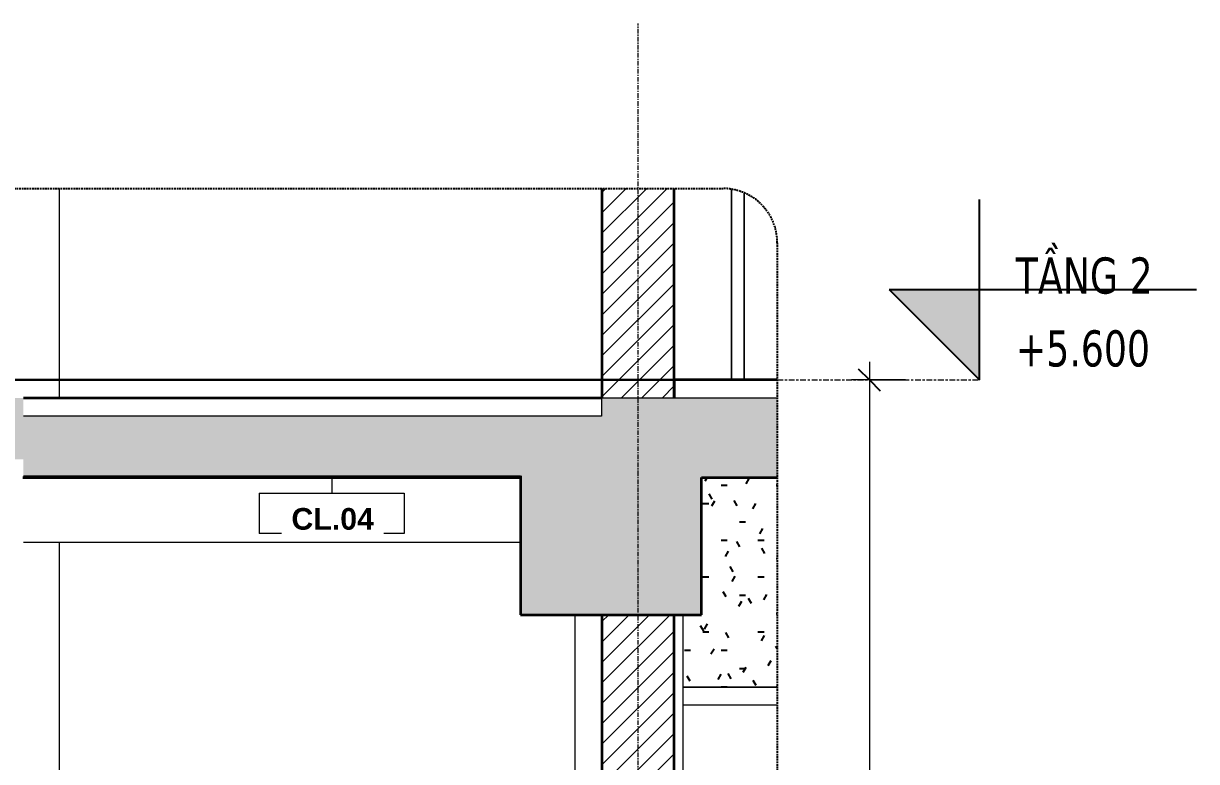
# Model space of a CAD drawing. Header units: millimetres. Extents: x 42054 to 236235, y 253 to 78637.
# Drawn here: x 117132 to 120377, y 4544 to 6587 of the extents above; entities that cross this region are included whole.
import ezdxf

# ---------------------------------------------------------------- set-up
doc = ezdxf.new("R2010")
doc.units = ezdxf.units.MM
for name, pattern in [('Centre', [31.75, 6.35, -4.7625, 15.875, -4.7625]), ('Grid Line', [22.225, 12.7, -3.175, 3.175, -3.175]), ('Hidden', [7.14375, 4.7625, -2.38125]), ('IMPORT-CENTER _2_', [40.64, 25.4, -5.08, 5.08, -5.08])]:
    doc.linetypes.add(name, pattern=pattern)
for name, color, linetype, lineweight in [('0-5', 130, 'Continuous', 5), ('A-ANNO-DIMS', 211, 'Continuous', 9), ('A-ANNO-DIMS-50', 211, 'Continuous', 9), ('A-CLNG', 13, 'Continuous', 18), ('A-CLNG-2', 7, 'Continuous', 18), ('A-CLNG-IDEN', 151, 'Continuous', 9), ('A-CLNG-PATT-2', 31, 'Continuous', 25), ('A-DETL-GENF', 92, 'Continuous', 18), ('A-DETL-GENF-4', 92, 'Hidden', 25), ('A-DETL-GENF-5', 9, 'Continuous', 18), ('A-DETL-MEDM', 33, 'Continuous', 35), ('A-DETL-THIN', 151, 'Continuous', 18), ('A-DOOR', 31, 'Continuous', 18), ('A-DOOR-FRAM-1', 31, 'Continuous', 18), ('A-FLOR-FNSH-1', 250, 'Continuous', 35), ('A-FLOR-LEVL', 51, 'Continuous', 9), ('A-FLOR-LEVL-1', 51, 'Continuous', 25), ('A-FLOR-LEVL-2', 51, 'Centre', 9), ('A-FLOR-PATT-1', 253, 'Continuous', 18), ('A-WALL', 113, 'Continuous', 18), ('A-WALL-2', 250, 'Continuous', 35), ('A-WALL-PATT-2', 111, 'Continuous', 18), ('G-IMPT', 8, 'Continuous', 18), ('G-IMPT-5', 8, 'IMPORT-CENTER _2_', 18), ('M-EQPM', 50, 'Continuous', 18), ('M-EQPM-3', 50, 'Continuous', 25), ('S-BEAM-1', 7, 'Continuous', 18), ('S-COLS-8', 7, 'Continuous', 18), ('S-GRID-1', 1, 'Grid Line', 9)]:
    doc.layers.add(name, color=color, linetype=linetype, lineweight=lineweight)
doc.styles.add('Arial_B_3', font='arialbd.ttf', dxfattribs={"height": 60})
doc.styles.add('Tahoma_B_1', font='tahomabd.ttf', dxfattribs={"width": 0.85, "height": 100})
doc.styles.add('UTM Avo', font='', dxfattribs={"width": 0.9, "height": 125})
doc.styles.get('UTM Avo').set_extended_font_data('UTM Avo')
doc.dimstyles.new('1_Dim_chi_tiet_2_5', dxfattribs={"dimscale": 304.8, "dimtxt": 124.912619, "dimasz": 0.19685, "dimexe": 0.164042, "dimexo": 0.0625, "dimgap": 0.016404, "dimtad": 1, "dimdec": 0, "dimrnd": 5, "dimzin": 0, "dimdsep": 46, "dimtxsty": 'UTM Avo', "dimblk1": 'OBLIQUE', "dimblk2": 'OBLIQUE', "dimsah": 1, "dimcen": 0.09, "dimdle": 0.164042, "dimazin": 0, "dimtfac": 1, "dimtdec": 4, "dimtix": 1, "dimtmove": 0, "dimatfit": 3, "dimfxl": 0.328084, "dimfxlon": 1, "dimtvp": 1, "dimtolj": 1, "dimtzin": 0, "dimarcsym": 2})
pattern_1 = [(50, (68008.2, 15773.77), (364.368, -31.878), [38.1, -419.1]), (355, (68008.2, 15773.77), (-70.486, 382.113), [30.48, -335.28]), (100.451, (68038.56, 15771.12), (293.885, 350.233), [32.38, -356.18]), (46.184, (68008.2, 15875.38), (542.158, -84.086), [57.15, -628.65]), (96.636, (68053.4, 15868.37), (474.805, 494.855), [48.57, -534.27]), (351.184, (68008.2, 15875.4), (474.81, 494.85), [45.72, -502.92]), (21, (68059, 15849.98), (303.2285, -204.5305), [38.1, -419.1]), (326, (68059, 15849.98), (123.604, 368.376), [30.48, -335.28]), (71.451, (68084.27, 15832.93), (426.834, 163.843), [32.38, -356.18]), (37.5, (68008.2, 15773.77), (6.1766, 169.1102), [3.353, -327.863, 3.353, -337.007, -336.55]), (37.5, (68008.2, 15773.77), (6.1766, 169.1102), [-671.576, 3.353, -333.197]), (7.5, (68008.2, 15773.77), (133.639, 200.3615), [3.353, -190.703, 3.353, -320.243, -128.27]), (7.5, (68008.2, 15773.77), (133.639, 200.3615), [-517.652, 3.353, -124.917]), (327.5, (67894.91, 15773.77), (271.1818, -11.4584), [3.353, -123.647, 3.353, -392.887, -525.78]), (327.5, (67894.91, 15773.77), (271.1818, -11.4584), [-523.24, 3.353, -522.427]), (317.5, (67844.12, 15773.77), (296.2585, 50.853), [3.353, -161.747, 3.353, -259.791, -373.38]), (317.5, (67844.12, 15773.77), (296.2585, 50.853), [-428.244, 3.353, -370.027]), (45, (68008.2, 15773.77), (-125.7236, 125.7236), []), (45, (68008.2, 15964.27), (-125.7236, 125.7236), [])]
pattern_2 = [(45, (116903.69, 15773.775), (-28.28427, 28.28427), [])]

# ---------------------------------------------------------------- blocks, each defined once
blk = doc.blocks.new('NCV_TKTC_KET CAU_rvt-6-TKCS_CĂN HỘ LOẠI 1A - MẶT CẮT 5')
at = {"layer": 'A-FLOR-PATT-1'}
h = blk.add_hatch(dxfattribs=at)
h.set_pattern_fill('FP_21', color=256, style=0, pattern_type=2)
h.set_pattern_definition(pattern_1)
h.paths.add_polyline_path([(68265.8, 5330), (69611.9, 5330), (69611.9, 5335), (68236.9, 5335), (68236.9, 5380), (68235.3, 5380), (68235.3, 5330), (68236.9, 5330)])
h = blk.add_hatch(dxfattribs=at)
h.set_pattern_fill('FP_21', color=256, style=0, pattern_type=2)
h.set_pattern_definition(pattern_1)
h.paths.add_polyline_path([(68265.8, 5330), (69611.9, 5330), (69611.9, 5335), (68236.9, 5335), (68236.9, 5380), (68235.3, 5380), (68235.3, 5330), (68236.9, 5330)])
at = {"layer": 'A-FLOR-FNSH-1'}
blk.add_line((68235.3, 5330), (69611.9, 5330), dxfattribs=at)
at = {"layer": 'S-BEAM-1'}
blk.add_line((69611.9, 5150), (68236.9, 5150), dxfattribs=at)
at = {"layer": 'S-COLS-8'}
for p, q in [((69761.9, 4950), (69761.9, 2150)), ((70061.9, 2200), (70061.9, 4950))]:
    blk.add_line(p, q, dxfattribs=at)
blk = doc.blocks.new('NCV_TKTC_TANG 2_rvt-5-TKCS_CĂN HỘ LOẠI 1A - MẶT CẮT 5')
at = {"layer": 'A-FLOR-FNSH-1'}
for p, q in [((70321.9, 5600), (70036.9, 5600)), ((70036.9, 5600), (70036.9, 5550)), ((69835.3, 5550), (68236.9, 5550))]:
    blk.add_line(p, q, dxfattribs=at)
at = {"layer": 'S-COLS-8'}
blk.add_line((68336.9, 5550), (68336.9, 6130), dxfattribs=at)
blk = doc.blocks.new('CL_01-VÁCH DỰNG THẠCH CAO CĂN HỘ LOẠI 1-5A6 - CL_01-VÁCH DỰNG THẠCH CAO CĂN HỘ LOẠI 1A-5-911549-TKCS_CĂN HỘ LOẠI 1A - MẶT CẮT 5')
at = {"layer": 'A-CLNG-PATT-2'}
h = blk.add_hatch(dxfattribs=at)
h.set_pattern_fill('FP_24', color=256, style=0, pattern_type=2)
h.set_pattern_definition([(0, (68008.2, 15773.775), (203.2, 50.8), [16.764, -135.636, 16.764, -135.636, -812.8]), (0, (68008.2, 15773.775), (203.2, 50.8), [-304.8, 16.764, -288.036, 16.764, -135.636, -355.6]), (0, (68008.2, 15773.775), (203.2, 50.8), [-762, 16.764, -84.836, 16.764, -237.236]), (120, (68084.4, 15799.175), (-145.5941, 150.57636), [16.764, -135.636, 16.764, -135.636, -812.8]), (120, (68084.4, 15799.175), (-145.5941, 150.57636), [-304.8, 16.764, -288.036, 16.764, -135.636, -355.6]), (120, (68084.4, 15799.175), (-145.5941, 150.57636), [-762, 16.764, -84.836, 16.764, -237.236]), (240, (68109.8, 15900.775), (-57.6059, -201.37636), [16.764, -135.636, 16.764, -948.436]), (240, (68109.8, 15900.775), (-57.6059, -201.37636), [-169.164, -135.636, 16.764, -288.036, -508]), (240, (68109.8, 15900.775), (-57.6059, -201.37636), [-609.6, 16.764, -135.636, 16.764, -338.836]), (240, (68109.8, 15900.775), (-57.6059, -201.37636), [-778.764, -84.836, 16.764, -237.236])])
h.paths.add_polyline_path([(70269.9, 4750), (70321.9, 4750), (70321.9, 5330), (70111.9, 5330), (70111.9, 4950), (70061.9, 4950), (70061.9, 4750), (70111.9, 4750)])
at = {"layer": 'A-CLNG-2'}
blk.add_line((70321.9, 4750), (70061.9, 4750), dxfattribs=at)
blk = doc.blocks.new('NCV_TKTC_TANG 1_rvt-5-TKCS_CĂN HỘ LOẠI 1A - MẶT CẮT 5')
at = {"layer": 'A-CLNG-2'}
for p, q in [((70061.9, 4750), (70321.9, 4750)), ((70321.9, 4700), (70061.9, 4700))]:
    blk.add_line(p, q, dxfattribs=at)
at = {"layer": 'S-COLS-8'}
blk.add_line((68336.9, 2150), (68336.9, 5150), dxfattribs=at)
at = {"layer": 'A-CLNG'}
blk.add_blockref('CL_01-VÁCH DỰNG THẠCH CAO CĂN HỘ LOẠI 1-5A6 - CL_01-VÁCH DỰNG THẠCH CAO CĂN HỘ LOẠI 1A-5-911549-TKCS_CĂN HỘ LOẠI 1A - MẶT CẮT 5', (0, 0), dxfattribs=at)
blk = doc.blocks.new('TKTC_XREF_251221_MB TANG 2-7 - TKTC_XREF_260130_MB TANG 2-5_dwg_$cc-4746808-TKCS_CĂN HỘ LOẠI 1A - MẶT CẮT 5')
at = {"layer": 'G-IMPT-5'}
for p, q in [((70174.6, 5600), (70021.6, 5600)), ((70098.1, 5600), (70098.1, 5600))]:
    blk.add_line(p, q, dxfattribs=at)
at = {"layer": 'M-EQPM'}
for p, q in [((70041.3, 5600), (70041.3, 5600)), ((70098.1, 5600), (70085.6, 5600)), ((70085.6, 5600), (70098.1, 5600)), ((70098.1, 5600), (70152.2, 5600)), ((70152.2, 5600), (70098.1, 5600)), ((70098.1, 5600), (70110.7, 5600)), ((70110.7, 5600), (70098.1, 5600))]:
    blk.add_line(p, q, dxfattribs=at)
blk = doc.blocks.new('TKTC_XREF_251221_MB TANG 2-7 - TKTC_XREF_260130_MB TANG 2-5_dwg_CUM U_DN100-4746796-TKCS_CĂN HỘ LOẠI 1A - MẶT CẮT 5')
at = {"layer": 'G-IMPT'}
for p, q in [((70019.2, 5600), (70020.2, 5600)), ((70020.2, 5600), (70019.2, 5600)), ((70019.2, 5600), (70020.2, 5600)), ((70020.2, 5600), (70019.2, 5600)), ((70025.6, 5600), (70020.2, 5600)), ((70020.2, 5600), (70025.6, 5600)), ((70025.6, 5600), (70020.2, 5600)), ((70020.2, 5600), (70025.6, 5600)), ((70026.6, 5600), (70026.6, 5600)), ((70026.6, 5600), (70026.6, 5600)), ((70026.6, 5600), (70031.4, 5600)), ((70031.4, 5600), (70026.6, 5600)), ((70031.4, 5600), (70026.6, 5600)), ((70031.4, 5600), (70026.6, 5600)), ((70026.6, 5600), (70031.4, 5600)), ((70031.4, 5600), (70026.6, 5600)), ((70031.4, 5600), (70026.6, 5600)), ((70031.4, 5600), (70026.6, 5600)), ((70031.4, 5600), (70033.3, 5600)), ((70033.3, 5600), (70031.4, 5600)), ((70031.4, 5600), (70033.3, 5600)), ((70033.3, 5600), (70031.4, 5600)), ((70033.3, 5600), (70098.1, 5600)), ((70033.3, 5600), (70098.1, 5600)), ((70033.3, 5600), (70098.1, 5600)), ((70033.3, 5600), (70098.1, 5600)), ((70098.1, 5600), (70157.4, 5600)), ((70157.4, 5600), (70098.1, 5600)), ((70098.1, 5600), (70098.1, 5600)), ((70098.1, 5600), (70165.2, 5600)), ((70165.2, 5600), (70098.1, 5600))]:
    blk.add_line(p, q, dxfattribs=at)
blk = doc.blocks.new('TKTC_XREF_251221_MB TANG 2-7 - TKTC_XREF_260130_MB TANG 2-5_dwg_THU NUOC - THU NUOC-444531-TKCS_MB TẦNG 1-4746810-TKCS_CĂN HỘ LOẠI 1A - MẶT CẮT 5')
at = {"layer": 'G-IMPT'}
for p, q in [((68736.8, 5600), (68886.8, 5600)), ((68886.8, 5600), (68736.8, 5600)), ((68761.8, 5600), (68861.8, 5600)), ((68861.8, 5600), (68761.8, 5600)), ((68777.7, 5600), (68771.7, 5600)), ((68771.7, 5600), (68777.7, 5600)), ((68784.1, 5600), (68790.1, 5600)), ((68790.1, 5600), (68784.1, 5600)), ((68796.5, 5600), (68802.5, 5600)), ((68802.5, 5600), (68796.5, 5600)), ((68815, 5600), (68809, 5600)), ((68809, 5600), (68815, 5600)), ((68815, 5600), (68809, 5600)), ((68809, 5600), (68815, 5600)), ((68811.8, 5600), (68811.8, 5600)), ((68811.8, 5600), (68811.8, 5600)), ((68811.8, 5600), (68811.8, 5600)), ((68811.8, 5600), (68811.8, 5600)), ((68827, 5600), (68821, 5600)), ((68821, 5600), (68827, 5600)), ((68839.4, 5600), (68833.4, 5600)), ((68833.4, 5600), (68839.4, 5600)), ((68845.8, 5600), (68851.8, 5600)), ((68851.8, 5600), (68845.8, 5600))]:
    blk.add_line(p, q, dxfattribs=at)
blk = doc.blocks.new('TKTC_XREF_251221_MB TANG 2-7 - TKTC_XREF_260130_MB TANG 2-5_dwg_$cc-4746798-TKCS_CĂN HỘ LOẠI 1A - MẶT CẮT 5')
at = {"layer": 'G-IMPT-5'}
for p, q in [((61483.5, 5600), (61604.6, 5600)), ((61544.5, 5600), (61543.7, 5600))]:
    blk.add_line(p, q, dxfattribs=at)
at = {"layer": 'M-EQPM'}
for p, q in [((61544.4, 5600), (61543.8, 5600)), ((61543.8, 5600), (61544.1, 5600)), ((61544.1, 5600), (61544.4, 5600)), ((61589.1, 5600), (61589.1, 5600))]:
    blk.add_line(p, q, dxfattribs=at)
blk = doc.blocks.new('TKTC_XREF_251221_MB TANG 2-7 - TKTC_XREF_260130_MB TANG 2-5_dwg_CUM U_DN100-V90-TKCS_CĂN HỘ LOẠI 1A - MẶT CẮT 5')
at = {"layer": 'G-IMPT'}
for p, q in [((61545.6, 5600), (61492.5, 5600)), ((61492.5, 5600), (61545.6, 5600)), ((61545.6, 5600), (61498.7, 5600)), ((61498.7, 5600), (61545.6, 5600)), ((61545.6, 5600), (61545.6, 5600)), ((61596.9, 5600), (61545.6, 5600)), ((61596.9, 5600), (61545.6, 5600)), ((61596.9, 5600), (61545.6, 5600)), ((61596.9, 5600), (61545.6, 5600)), ((61598.5, 5600), (61596.9, 5600)), ((61596.9, 5600), (61598.5, 5600)), ((61598.5, 5600), (61596.9, 5600)), ((61596.9, 5600), (61598.5, 5600)), ((61602.2, 5600), (61598.5, 5600)), ((61598.5, 5600), (61602.2, 5600)), ((61598.5, 5600), (61602.2, 5600)), ((61598.5, 5600), (61602.2, 5600)), ((61602.2, 5600), (61598.5, 5600)), ((61598.5, 5600), (61602.2, 5600)), ((61598.5, 5600), (61602.2, 5600)), ((61598.5, 5600), (61602.2, 5600)), ((61602.2, 5600), (61602.2, 5600)), ((61602.2, 5600), (61602.2, 5600)), ((61603, 5600), (61607.3, 5600)), ((61607.3, 5600), (61603, 5600)), ((61603, 5600), (61607.3, 5600)), ((61607.3, 5600), (61603, 5600)), ((61608.1, 5600), (61607.3, 5600)), ((61607.3, 5600), (61608.1, 5600)), ((61608.1, 5600), (61607.3, 5600)), ((61607.3, 5600), (61608.1, 5600))]:
    blk.add_line(p, q, dxfattribs=at)
blk = doc.blocks.new('TKTC_XREF_251221_MB TANG 2-7 - TKTC_XREF_260130_MB TANG 2-5_dwg_$cc-4746805-TKCS_CĂN HỘ LOẠI 1A - MẶT CẮT 5')
at = {"layer": 'G-IMPT-5'}
for p, q in [((62026.8, 5600), (61873.8, 5600)), ((61950.3, 5600), (61950.3, 5600))]:
    blk.add_line(p, q, dxfattribs=at)
at = {"layer": 'M-EQPM'}
for p, q in [((61893.5, 5600), (61893.5, 5600)), ((61950.3, 5600), (61937.8, 5600)), ((61937.8, 5600), (61950.3, 5600)), ((61950.3, 5600), (62004.4, 5600)), ((62004.4, 5600), (61950.3, 5600)), ((61950.3, 5600), (61962.9, 5600)), ((61962.9, 5600), (61950.3, 5600))]:
    blk.add_line(p, q, dxfattribs=at)
blk = doc.blocks.new('TKTC_XREF_251221_MB TANG 2-7 - TKTC_XREF_260130_MB TANG 2-5_dwg_CUM U_DN100-V91-TKCS_CĂN HỘ LOẠI 1A - MẶT CẮT 5')
at = {"layer": 'G-IMPT'}
for p, q in [((61871.5, 5600), (61872.4, 5600)), ((61872.4, 5600), (61871.5, 5600)), ((61871.5, 5600), (61872.4, 5600)), ((61872.4, 5600), (61871.5, 5600)), ((61877.8, 5600), (61872.4, 5600)), ((61872.4, 5600), (61877.8, 5600)), ((61877.8, 5600), (61872.4, 5600)), ((61872.4, 5600), (61877.8, 5600)), ((61878.8, 5600), (61878.8, 5600)), ((61878.8, 5600), (61878.8, 5600)), ((61878.8, 5600), (61883.6, 5600)), ((61883.6, 5600), (61878.8, 5600)), ((61883.6, 5600), (61878.8, 5600)), ((61883.6, 5600), (61878.8, 5600)), ((61878.8, 5600), (61883.6, 5600)), ((61883.6, 5600), (61878.8, 5600)), ((61883.6, 5600), (61878.8, 5600)), ((61883.6, 5600), (61878.8, 5600)), ((61883.6, 5600), (61885.5, 5600)), ((61885.5, 5600), (61883.6, 5600)), ((61883.6, 5600), (61885.5, 5600)), ((61885.5, 5600), (61883.6, 5600)), ((61885.5, 5600), (61950.3, 5600)), ((61885.5, 5600), (61950.3, 5600)), ((61885.5, 5600), (61950.3, 5600)), ((61885.5, 5600), (61950.3, 5600)), ((61950.3, 5600), (62009.7, 5600)), ((62009.7, 5600), (61950.3, 5600)), ((61950.3, 5600), (61950.3, 5600)), ((61950.3, 5600), (62017.4, 5600)), ((62017.4, 5600), (61950.3, 5600))]:
    blk.add_line(p, q, dxfattribs=at)
blk = doc.blocks.new('TKTC_XREF_251221_MB TANG 2-7 - TKTC_XREF_260130_MB TANG 2-5_dwg_$cc-V92-TKCS_CĂN HỘ LOẠI 1A - MẶT CẮT 5')
at = {"layer": 'G-IMPT-5'}
for p, q in [((64679.9, 5600), (64832.9, 5600)), ((64756.4, 5600), (64756.4, 5600))]:
    blk.add_line(p, q, dxfattribs=at)
at = {"layer": 'M-EQPM'}
for p, q in [((64756.4, 5600), (64699.5, 5600)), ((64699.5, 5600), (64813.2, 5600)), ((64810.4, 5600), (64702.3, 5600)), ((64702.3, 5600), (64756.4, 5600)), ((64756.4, 5600), (64810.4, 5600)), ((64813.2, 5600), (64756.4, 5600))]:
    blk.add_line(p, q, dxfattribs=at)
blk = doc.blocks.new('TKTC_XREF_251221_MB TANG 2-7 - TKTC_XREF_260130_MB TANG 2-5_dwg_CUM U_DN100-V93-TKCS_CĂN HỘ LOẠI 1A - MẶT CẮT 5')
at = {"layer": 'G-IMPT'}
for p, q in [((64686.7, 5600), (64684.8, 5600)), ((64684.8, 5600), (64700.1, 5600)), ((64686.7, 5600), (64689.5, 5600)), ((64698.2, 5600), (64686.7, 5600)), ((64688.1, 5600), (64696.7, 5600)), ((64826.1, 5600), (64688.4, 5600)), ((64689.5, 5600), (64695.3, 5600)), ((64689.9, 5600), (64690.8, 5600)), ((64689.9, 5600), (64695, 5600)), ((64690.8, 5600), (64694, 5600)), ((64690.8, 5600), (64694, 5600)), ((64690.8, 5600), (64694, 5600)), ((64694, 5600), (64695, 5600)), ((64695.3, 5600), (64698.2, 5600)), ((64818.1, 5600), (64696.4, 5600)), ((64696.4, 5600), (64700.4, 5600)), ((64700.1, 5600), (64698.2, 5600)), ((64814.1, 5600), (64700.4, 5600)), ((64818.1, 5600), (64814.1, 5600)), ((64816.3, 5600), (64814.4, 5600)), ((64814.4, 5600), (64829.8, 5600)), ((64816.3, 5600), (64819.2, 5600)), ((64827.8, 5600), (64816.3, 5600)), ((64817.8, 5600), (64826.4, 5600)), ((64819.2, 5600), (64825, 5600)), ((64819.5, 5600), (64820.5, 5600)), ((64819.5, 5600), (64824.6, 5600)), ((64820.5, 5600), (64823.7, 5600)), ((64820.5, 5600), (64823.7, 5600)), ((64820.5, 5600), (64823.7, 5600)), ((64823.7, 5600), (64824.6, 5600)), ((64825, 5600), (64827.8, 5600)), ((64829.8, 5600), (64827.8, 5600))]:
    blk.add_line(p, q, dxfattribs=at)
blk = doc.blocks.new('TKTC_XREF_251221_MB TANG 2-7 - TKTC_XREF_260130_MB TANG 2-5_dwg_THU NUOC - THU NUOC-444531-TKCS_MB TẦNG 1-V94-TKCS_CĂN HỘ LOẠI 1A - MẶT CẮT 5')
at = {"layer": 'G-IMPT'}
for p, q in [((70188, 5600), (70321.9, 5600)), ((70321.9, 5600), (70188, 5600)), ((70213, 5600), (70313, 5600)), ((70313, 5600), (70213, 5600)), ((70228.9, 5600), (70222.9, 5600)), ((70222.9, 5600), (70228.9, 5600)), ((70235.3, 5600), (70241.3, 5600)), ((70241.3, 5600), (70235.3, 5600)), ((70247.7, 5600), (70253.7, 5600)), ((70253.7, 5600), (70247.7, 5600)), ((70266.2, 5600), (70260.2, 5600)), ((70260.2, 5600), (70266.2, 5600)), ((70266.2, 5600), (70260.2, 5600)), ((70260.2, 5600), (70266.2, 5600)), ((70263, 5600), (70263, 5600)), ((70263, 5600), (70263, 5600)), ((70263, 5600), (70263, 5600)), ((70263, 5600), (70263, 5600)), ((70278.2, 5600), (70272.2, 5600)), ((70272.2, 5600), (70278.2, 5600)), ((70290.6, 5600), (70284.6, 5600)), ((70284.6, 5600), (70290.6, 5600)), ((70297, 5600), (70303, 5600)), ((70303, 5600), (70297, 5600))]:
    blk.add_line(p, q, dxfattribs=at)
blk = doc.blocks.new('TKTC_XREF_251221_MB TANG 2-7 - TKTC_XREF_251221_MB TANG 2-7-2039446-TKCS_CĂN HỘ LOẠI 1A - MẶT CẮT 5')
at = {"layer": 'M-EQPM'}
for p, q in [((69795.3, 5600), (69675.3, 5600)), ((69675.3, 5600), (69795.3, 5600)), ((69796.9, 5600), (69676.9, 5600)), ((69676.9, 5600), (69796.9, 5600)), ((69796.9, 5600), (69687, 5600)), ((69687, 5600), (69796.9, 5600)), ((69835.3, 5600), (69795.3, 5600)), ((69795.3, 5600), (69835.3, 5600)), ((69836.9, 5600), (69796.9, 5600)), ((69796.9, 5600), (69836.9, 5600)), ((69836.9, 5600), (69796.9, 5600)), ((69796.9, 5600), (69836.9, 5600)), ((70011.9, 5600), (69962.2, 5600)), ((69962.2, 5600), (70011.9, 5600)), ((70033.1, 5600), (69983.3, 5600)), ((69983.3, 5600), (70033.1, 5600)), ((70161.7, 5600), (70012.1, 5600)), ((70012.1, 5600), (70161.7, 5600)), ((70182.9, 5600), (70033.2, 5600)), ((70033.2, 5600), (70182.9, 5600)), ((70045, 5600), (70045.3, 5600)), ((70195.4, 5600), (70045, 5600)), ((70195.6, 5600), (70045.2, 5600)), ((70045.2, 5600), (70195.6, 5600)), ((70045.3, 5600), (70195.8, 5600)), ((70195.8, 5600), (70195.4, 5600))]:
    blk.add_line(p, q, dxfattribs=at)
at = {"layer": 'M-EQPM-3'}
for p, q in [((61288.4, 5600), (70321.9, 5600)), ((69765.2, 5600), (65036.9, 5600)), ((65036.9, 5600), (69763.6, 5600)), ((69763.6, 5600), (70321.9, 5600)), ((70321.9, 5600), (69765.2, 5600))]:
    blk.add_line(p, q, dxfattribs=at)
for name, p in [('TKTC_XREF_251221_MB TANG 2-7 - TKTC_XREF_260130_MB TANG 2-5_dwg_THU NUOC - THU NUOC-444531-TKCS_MB TẦNG 1-4746810-TKCS_CĂN HỘ LOẠI 1A - MẶT CẮT 5', (0, 0)), ('TKTC_XREF_251221_MB TANG 2-7 - TKTC_XREF_260130_MB TANG 2-5_dwg_THU NUOC - THU NUOC-444531-TKCS_MB TẦNG 1-4746810-TKCS_CĂN HỘ LOẠI 1A - MẶT CẮT 5', (1.6, 0)), ('TKTC_XREF_251221_MB TANG 2-7 - TKTC_XREF_260130_MB TANG 2-5_dwg_THU NUOC - THU NUOC-444531-TKCS_MB TẦNG 1-4746810-TKCS_CĂN HỘ LOẠI 1A - MẶT CẮT 5', (721.9, 0)), ('TKTC_XREF_251221_MB TANG 2-7 - TKTC_XREF_260130_MB TANG 2-5_dwg_$cc-4746798-TKCS_CĂN HỘ LOẠI 1A - MẶT CẮT 5', (8198.4, 0)), ('TKTC_XREF_251221_MB TANG 2-7 - TKTC_XREF_260130_MB TANG 2-5_dwg_$cc-4746798-TKCS_CĂN HỘ LOẠI 1A - MẶT CẮT 5', (8200, 0)), ('TKTC_XREF_251221_MB TANG 2-7 - TKTC_XREF_260130_MB TANG 2-5_dwg_$cc-4746798-TKCS_CĂN HỘ LOẠI 1A - MẶT CẮT 5', (8200, 0)), ('TKTC_XREF_251221_MB TANG 2-7 - TKTC_XREF_260130_MB TANG 2-5_dwg_CUM U_DN100-V90-TKCS_CĂN HỘ LOẠI 1A - MẶT CẮT 5', (8198.4, 0)), ('TKTC_XREF_251221_MB TANG 2-7 - TKTC_XREF_260130_MB TANG 2-5_dwg_CUM U_DN100-V90-TKCS_CĂN HỘ LOẠI 1A - MẶT CẮT 5', (8200, 0)), ('TKTC_XREF_251221_MB TANG 2-7 - TKTC_XREF_260130_MB TANG 2-5_dwg_CUM U_DN100-V90-TKCS_CĂN HỘ LOẠI 1A - MẶT CẮT 5', (8200, 0)), ('TKTC_XREF_251221_MB TANG 2-7 - TKTC_XREF_260130_MB TANG 2-5_dwg_CUM U_DN100-V91-TKCS_CĂN HỘ LOẠI 1A - MẶT CẮT 5', (8126.6, 0)), ('TKTC_XREF_251221_MB TANG 2-7 - TKTC_XREF_260130_MB TANG 2-5_dwg_$cc-4746805-TKCS_CĂN HỘ LOẠI 1A - MẶT CẮT 5', (8126.6, 0)), ('TKTC_XREF_251221_MB TANG 2-7 - TKTC_XREF_260130_MB TANG 2-5_dwg_CUM U_DN100-4746796-TKCS_CĂN HỘ LOẠI 1A - MẶT CẮT 5', (0, 0)), ('TKTC_XREF_251221_MB TANG 2-7 - TKTC_XREF_260130_MB TANG 2-5_dwg_$cc-4746808-TKCS_CĂN HỘ LOẠI 1A - MẶT CẮT 5', (0, 0)), ('TKTC_XREF_251221_MB TANG 2-7 - TKTC_XREF_260130_MB TANG 2-5_dwg_$cc-V92-TKCS_CĂN HỘ LOẠI 1A - MẶT CẮT 5', (5360.4, 0)), ('TKTC_XREF_251221_MB TANG 2-7 - TKTC_XREF_260130_MB TANG 2-5_dwg_CUM U_DN100-V93-TKCS_CĂN HỘ LOẠI 1A - MẶT CẮT 5', (5360.4, 0)), ('TKTC_XREF_251221_MB TANG 2-7 - TKTC_XREF_260130_MB TANG 2-5_dwg_THU NUOC - THU NUOC-444531-TKCS_MB TẦNG 1-V94-TKCS_CĂN HỘ LOẠI 1A - MẶT CẮT 5', (0, 0))]:
    blk.add_blockref(name, p)
blk = doc.blocks.new('FD_05 - FD_05-1000x2200mm-V96-TKCS_CĂN HỘ LOẠI 1A - MẶT CẮT 5')
at = {"layer": 'A-DOOR'}
blk.add_line((70230.3, 6116.8), (70230.3, 5600), dxfattribs=at)
at = {"layer": 'A-DOOR-FRAM-1'}
for p, q in [((70195.3, 6126.9), (70195.3, 5600)), ((70230.3, 5600), (70230.3, 6116.8))]:
    blk.add_line(p, q, dxfattribs=at)
blk = doc.blocks.new('BORDER VIEW - BORDER VIEW-3681306-TKCS_CĂN HỘ LOẠI 1A - MẶT CẮT 5')
at = {"layer": 'A-DETL-GENF-4'}
for p, q in [((61438.4, 6130), (70171.9, 6130)), ((70321.9, 5980), (70321.9, 1712.9))]:
    blk.add_line(p, q, dxfattribs=at)
blk.add_arc((70171.9, 5980), 150, 0, 90, dxfattribs=at)
blk = doc.blocks.new('Level - CAO ĐỘ LEVEL-350587-TKCS_CĂN HỘ LOẠI 1A - MẶT CẮT 5')
at = {"layer": 'A-FLOR-LEVL'}
blk.add_hatch(color=256, dxfattribs=at).paths.add_polyline_path([(70881.5, 2450), (70881.5, 2200), (70631.5, 2450)])
at = {"layer": 'A-FLOR-LEVL-1'}
for p, q in [((70881.5, 2200), (70881.5, 2700)), ((70631.5, 2450), (70881.5, 2200)), ((70631.5, 2450), (71481.5, 2450))]:
    blk.add_line(p, q, dxfattribs=at)
blk = doc.blocks.new('DIMBLOCK93-TKCS_CĂN HỘ LOẠI 1A - MẶT CẮT 5')
at = {"layer": 'A-ANNO-DIMS-50'}
for p, q in [((119472.3, 5650), (119472.3, 2150)), ((119572.3, 5600), (119422.3, 5600)), ((119472.3, 5600), (119572.3, 5600)), ((119572.3, 2200), (119422.3, 2200)), ((119472.3, 2200), (119572.3, 2200))]:
    blk.add_line(p, q, dxfattribs=at)
at = {"layer": 'A-ANNO-DIMS-50', "lineweight": 25}
for p, q in [((119472.3, 5600), (119442.3, 5630)), ((119472.3, 5600), (119502.3, 5570)), ((119472.3, 2200), (119442.3, 2230)), ((119472.3, 2200), (119502.3, 2170))]:
    blk.add_line(p, q, dxfattribs=at)
at = {"layer": 'A-ANNO-DIMS-50', "color": 0, "insert": (119310, 3728.8), "char_height": 125, "width": 410.824, "attachment_point": 1, "rotation": 90, "line_spacing_factor": 1.110334, "style": 'UTM Avo'}
blk.add_mtext('3400', dxfattribs=at)
blk = doc.blocks.new('_Oblique')
at = {"color": 0, "linetype": 'ByBlock', "lineweight": -2}
blk.add_line((-0.5, -0.5), (0.5, 0.5), dxfattribs=at)
blk = doc.blocks.new('M_Ceiling Tag w Height - M_Ceiling Tag-4076437-TKCS_CĂN HỘ LOẠI 1A - MẶT CẮT 5')
at = {"layer": 'A-CLNG-IDEN'}
for p, q in [((63192.7, 5316), (63192.7, 5204.8)), ((63192.7, 5316), (63593.8, 5316)), ((63593.8, 5316), (63593.8, 5204.8)), ((63593.8, 5204.8), (63192.7, 5204.8))]:
    blk.add_line(p, q, dxfattribs=at)

msp = doc.modelspace()

# ---------------------------------------------------------------- hatches: boundary and pattern name
at = {"layer": 'A-DETL-GENF-5'}
h = msp.add_hatch(dxfattribs=at)
h.set_pattern_fill('FP_21', color=256, style=0, pattern_type=2)
h.set_pattern_definition([(50, (116903.7, 15773.77), (364.368, -31.878), [38.1, -419.1]), (355, (116903.7, 15773.77), (-70.486, 382.113), [30.48, -335.28]), (100.451, (116934.05, 15771.12), (293.885, 350.233), [32.38, -356.18]), (46.184, (116903.7, 15875.38), (542.158, -84.086), [57.15, -628.65]), (96.636, (116948.87, 15868.37), (474.805, 494.855), [48.57, -534.27]), (351.184, (116903.7, 15875.4), (474.81, 494.85), [45.72, -502.92]), (21, (116954.5, 15849.98), (303.2285, -204.5305), [38.1, -419.1]), (326, (116954.5, 15849.98), (123.604, 368.376), [30.48, -335.28]), (71.451, (116979.76, 15832.93), (426.834, 163.843), [32.38, -356.18]), (37.5, (116903.69, 15773.77), (6.1766, 169.1102), [3.353, -327.863, 3.353, -337.007, -336.55]), (37.5, (116903.69, 15773.77), (6.1766, 169.1102), [-671.576, 3.353, -333.197]), (7.5, (116903.69, 15773.77), (133.639, 200.3615), [3.353, -190.703, 3.353, -320.243, -128.27]), (7.5, (116903.69, 15773.77), (133.639, 200.3615), [-517.652, 3.353, -124.917]), (327.5, (116790.4, 15773.77), (271.1818, -11.4584), [3.353, -123.647, 3.353, -392.887, -525.78]), (327.5, (116790.4, 15773.77), (271.1818, -11.4584), [-523.24, 3.353, -522.427]), (317.5, (116739.6, 15773.77), (296.2585, 50.853), [3.353, -161.747, 3.353, -259.791, -373.38]), (317.5, (116739.6, 15773.77), (296.2585, 50.853), [-428.244, 3.353, -370.027]), (45, (116903.69, 15773.77), (-125.7236, 125.7236), []), (45, (116903.69, 15964.27), (-125.7236, 125.7236), [])])
h.paths.add_polyline_path([(117132.4, 4400), (117132.4, 4400.2), (117132.4, 4520), (117032.4, 4520), (117032.4, 4400), (117122.4, 4400)])
h.paths.add_polyline_path([(110732.4, 4950), (110826.9, 4950), (110826.9, 5385), (113727.7, 5385), (113727.7, 5150), (113927.7, 5150), (113927.7, 5380), (117132.4, 5380), (117132.4, 5335), (118507.4, 5335), (118507.4, 4950), (119007.4, 4950), (119007.4, 5330), (119217.4, 5330), (119217.4, 5550), (118730.8, 5550), (118730.8, 5500), (117132.4, 5500), (117132.4, 5550), (110183.9, 5550), (110183.9, 5330), (110426.9, 5330), (110426.9, 4950), (110532.4, 4950)])
at = {"layer": 'A-WALL-PATT-2'}
h = msp.add_hatch(dxfattribs=at)
h.set_pattern_fill('FP_20', color=256, style=0, pattern_type=2)
h.set_pattern_definition(pattern_2)
h.paths.add_polyline_path([(118732.4, 5550), (118932.4, 5550), (118932.4, 6130), (118732.4, 6130), (118732.4, 5616.6)])
h = msp.add_hatch(dxfattribs=at)
h.set_pattern_fill('FP_20', color=256, style=0, pattern_type=2)
h.set_pattern_definition(pattern_2)
h.paths.add_polyline_path([(118732.4, 2150), (118932.4, 2150), (118932.4, 4950), (118732.4, 4950), (118732.4, 2696.7)])

# ---------------------------------------------------------------- linework, layer by layer
at = {"layer": 'A-CLNG-IDEN'}
msp.add_line((117985, 5330.6), (117985, 5286.5), dxfattribs=at)
at = {"layer": 'A-DETL-MEDM'}
for p, q in [((118507.4, 5335), (118507.4, 4950)), ((119007.4, 4950), (119007.4, 5330)), ((119007.4, 5330), (119217.4, 5330)), ((118507.4, 4950), (119007.4, 4950))]:
    msp.add_line(p, q, dxfattribs=at)
at = {"layer": 'A-DETL-THIN'}
for p, q in [((119217.4, 5550), (118730.8, 5550)), ((118730.8, 5550), (118730.8, 5500)), ((118730.8, 5500), (117132.4, 5500)), ((117132.4, 5335), (118507.4, 5335))]:
    msp.add_line(p, q, dxfattribs=at)
at = {"layer": 'A-FLOR-LEVL-2'}
msp.add_line((109459, 5600), (119777, 5600), dxfattribs=at)
at = {"layer": 'A-WALL'}
msp.add_line((119090.8, 5600), (119090.8, 6126.9), dxfattribs=at)
at = {"layer": 'A-WALL-2'}
for p, q in [((118732.4, 6130), (118732.4, 5550)), ((118932.4, 5550), (118932.4, 6130)), ((118732.4, 4950), (118732.4, 2150)), ((118932.4, 2150), (118932.4, 4950))]:
    msp.add_line(p, q, dxfattribs=at)
at = {"layer": 'S-GRID-1'}
for p, q in [((118832.4, 5336.8), (118832.4, 6586.8)), ((118832.4, 2244.9), (118832.4, 5336.8))]:
    msp.add_line(p, q, dxfattribs=at)

# ---------------------------------------------------------------- block references
at = {"layer": '0-5'}
for name in ['NCV_TKTC_KET CAU_rvt-6-TKCS_CĂN HỘ LOẠI 1A - MẶT CẮT 5', 'NCV_TKTC_TANG 2_rvt-5-TKCS_CĂN HỘ LOẠI 1A - MẶT CẮT 5', 'NCV_TKTC_TANG 1_rvt-5-TKCS_CĂN HỘ LOẠI 1A - MẶT CẮT 5']:
    msp.add_blockref(name, (48895.5, 0), dxfattribs=at)
at = {"layer": 'A-CLNG-IDEN'}
msp.add_blockref('M_Ceiling Tag w Height - M_Ceiling Tag-4076437-TKCS_CĂN HỘ LOẠI 1A - MẶT CẮT 5', (54591.7, -29.5), dxfattribs=at)
at = {"layer": 'A-DETL-GENF'}
msp.add_blockref('BORDER VIEW - BORDER VIEW-3681306-TKCS_CĂN HỘ LOẠI 1A - MẶT CẮT 5', (48895.5, 0), dxfattribs=at)
at = {"layer": 'A-DOOR'}
msp.add_blockref('FD_05 - FD_05-1000x2200mm-V96-TKCS_CĂN HỘ LOẠI 1A - MẶT CẮT 5', (48895.5, 0), dxfattribs=at)
at = {"layer": 'A-FLOR-LEVL-1'}
msp.add_blockref('Level - CAO ĐỘ LEVEL-350587-TKCS_CĂN HỘ LOẠI 1A - MẶT CẮT 5', (48895.5, 3400), dxfattribs=at)
at = {"layer": 'M-EQPM'}
msp.add_blockref('TKTC_XREF_251221_MB TANG 2-7 - TKTC_XREF_251221_MB TANG 2-7-2039446-TKCS_CĂN HỘ LOẠI 1A - MẶT CẮT 5', (48895.5, 0), dxfattribs=at)

# ---------------------------------------------------------------- texts
at = {"layer": 'A-FLOR-LEVL', "char_height": 100, "line_spacing_factor": 0.996129, "style": 'Tahoma_B_1'}
for s, insert, width, attachment_point in [('\\pt510,1020,1530,2040,2550,3060,3570,4080,4590,5100,5610,6120,6630,7140,7650,8160,8670,9180,9690,10200,10710,11220,11730,12240,12750,13260,13770,14280,14790,15300,15810,16320;TẦNG 2', (119877.3, 5837.2), 452.625, 7), ('\\pt212.5,425,637.5,850,1062.5,1275,1487.5,1700,1912.5,2125,2337.5,2550,2762.5,2975,3187.5,3400,3612.5,3825,4037.5,4250,4462.5,4675,4887.5,5100,5312.5,5525,5737.5,5950,6162.5,6375,6587.5,6800;+5.600', (119877.3, 5737.5), 441.575, 1)]:
    msp.add_mtext(s, dxfattribs=dict(at, insert=insert, width=width, attachment_point=attachment_point))

# ---------------------------------------------------------------- dimensions: what is measured, and where the dimension line sits
at = {"layer": 'A-ANNO-DIMS'}
dim = msp.add_linear_dim(base=(119472.3, 2200), p1=(119572.3, 5600), p2=(119572.3, 2200), angle=90, dimstyle='1_Dim_chi_tiet_2_5', override={"dimpost": '<>', "dimfxl": 3400}, dxfattribs=at)
dim.commit()
dim.dimension.update_dxf_attribs({"geometry": 'DIMBLOCK93-TKCS_CĂN HỘ LOẠI 1A - MẶT CẮT 5', "text_midpoint": (119402.7, 3900)})

# ---------------------------------------------------------------- next in the draw order: texts
at = {"layer": 'A-CLNG-IDEN', "insert": (117987.7, 5215.2), "char_height": 60, "width": 251.5, "attachment_point": 5, "line_spacing_factor": 0.936439, "style": 'Arial_B_3', "bg_fill": 3, "box_fill_scale": 1.25, "bg_fill_color": 256, "bg_fill_true_color": 13158600, "bg_fill_transparency": 0}
msp.add_mtext('\\pt634.9998,1270.0002,1905,2539.9998,3175.0002,3810,4444.9998,5080.0002,5715,6349.9998,6985.0002,7620,8254.9998,8890.0002,9525,10159.9998,10795.0002,11430,12064.9998,12700.0002,13335,13969.9998,14605.0002,15240,15874.9998,16510.0002,17145,17779.9998,18415.0002,19050,19684.9998,20320.0002;CL.04', dxfattribs=at)

doc.saveas('drawing.dxf')
